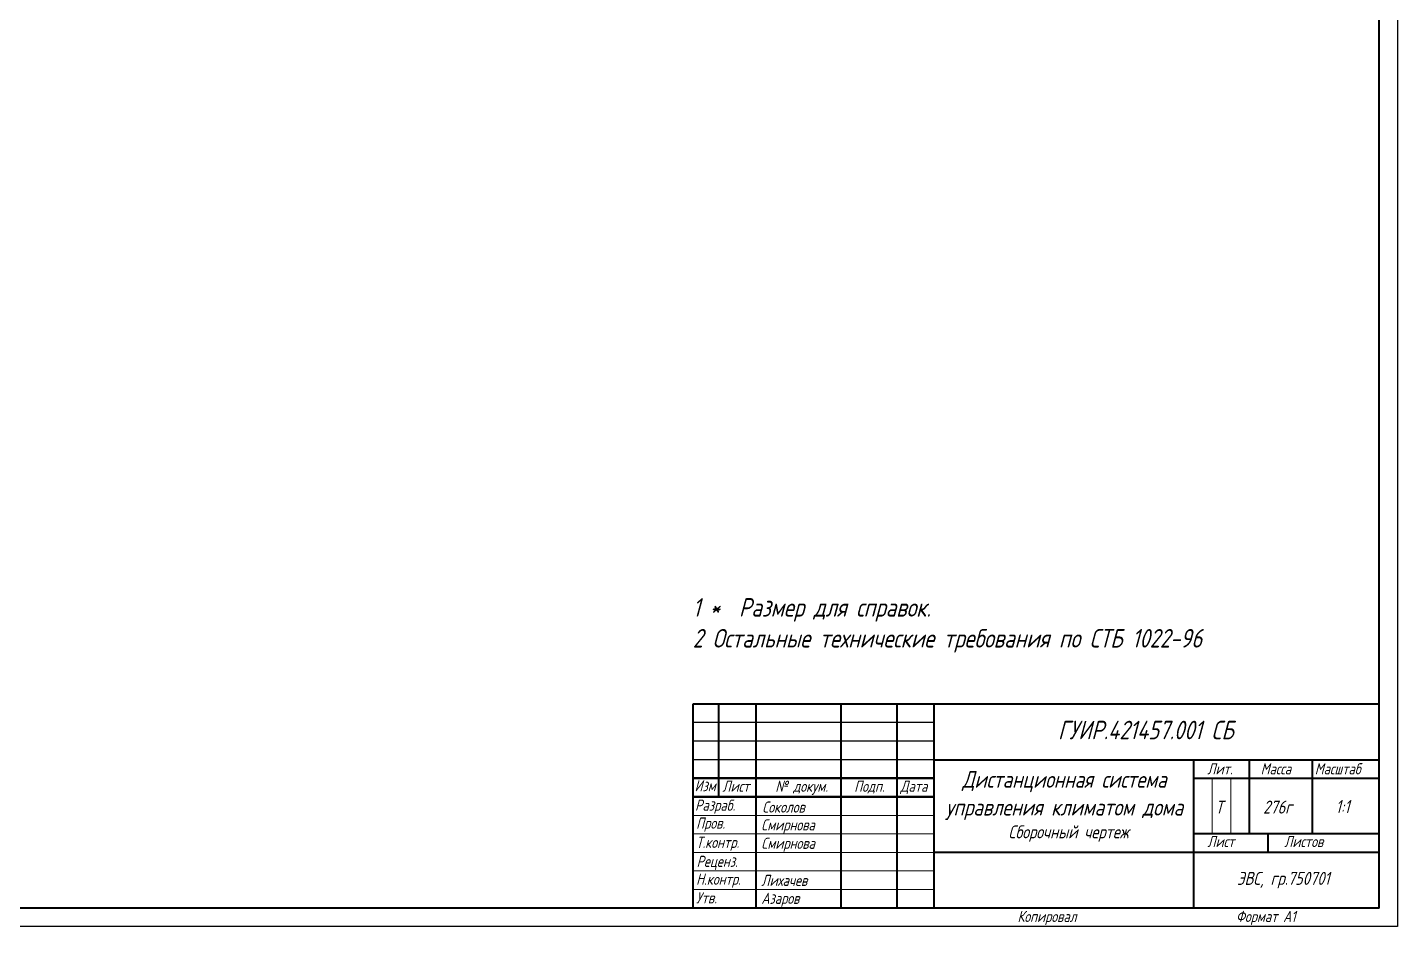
# Model space of a CAD drawing. Extents: x 260 to 1101, y 70 to 664.
# Drawn here: x 731.6 to 1101, y 70 to 312.5 of the extents above; entities that cross this region are included whole.
import ezdxf

# ---------------------------------------------------------------- set-up
doc = ezdxf.new("R2010")
doc.units = 0
doc.header["$MEASUREMENT"] = 0
doc.layers.get('0').update_dxf_attribs({"linetype": 'CONTINUOUS'})
doc.layers.add('KONTUR', color=7, linetype='CONTINUOUS')
for name, color, linetype, lineweight in [('Основная', 7, 'CONTINUOUS', 40), ('текст', 7, 'CONTINUOUS', 30), ('тонкая', 7, 'CONTINUOUS', 20)]:
    doc.layers.add(name, color=color, linetype=linetype, lineweight=lineweight)
doc.styles.add('GOST type A0', font='', dxfattribs={"oblique": 15, "height": 3.5})
doc.styles.get('GOST type A0').set_extended_font_data('GOST type A')

msp = doc.modelspace()

# ---------------------------------------------------------------- linework, layer by layer
for p, q in [((976, 125), (911, 125)), ((976, 120), (911, 120)), ((976, 115), (911, 115)), ((1046, 75), (1046, 75)), ((1046, 75), (1046, 75)), ((1046, 75), (1046, 75))]:
    msp.add_line(p, q)
at = {"lineweight": 50}
for p, q in [((976, 110), (911, 110)), ((976, 105), (911, 105))]:
    msp.add_line(p, q, dxfattribs=at)
at = {"layer": 'KONTUR'}
for p, q in [((1101, 664), (1101, 70)), ((1101, 70), (260, 70))]:
    msp.add_line(p, q, dxfattribs=at)
at = {"layer": 'Основная'}
for p, q in [((1096, 75), (1096, 659)), ((911, 130), (911, 75)), ((1096, 130), (911, 130)), ((918, 105), (918, 130)), ((928, 130), (928, 75)), ((951, 75), (951, 130)), ((966, 130), (966, 75)), ((976, 130), (976, 75)), ((976, 115), (1096, 115)), ((1046, 115), (1046, 75)), ((1061, 115), (1061, 95)), ((1078, 115), (1078, 95)), ((1046, 110), (1096, 110)), ((1096, 95), (1046, 95)), ((1066, 95), (1066, 90)), ((1096, 90), (976, 90)), ((1096, 75), (268, 75))]:
    msp.add_line(p, q, dxfattribs=at)
at = {"layer": 'тонкая'}
for p, q in [((1050.988, 109.791), (1050.988, 95)), ((1056.066, 109.791), (1056.066, 95)), ((911, 100), (976, 100)), ((976, 95), (911, 95)), ((976, 90), (911, 90))]:
    msp.add_line(p, q, dxfattribs=at)
for points in [[(911, 85), (976, 85)], [(911, 80), (976, 80)]]:
    msp.add_lwpolyline(points, dxfattribs=at)

# ---------------------------------------------------------------- texts
at = {"layer": 'текст', "style": 'GOST type A0', "oblique": 15}
for s, p in [('Лит.', (1049.718, 111.065)), ('Масса', (1064.092, 111.065)), ('Масштаб', (1078.685, 111.065)), ('Изм', (911.501, 106.497)), ('Лист', (918.977, 106.347)), ('№ докум. ', (933.261, 106.347)), ('Подп.', (954.513, 106.347)), ('Дата', (966.965, 106.347)), ('Разраб.', (911.618, 101.246)), ('Пров.', (911.919, 96.414)), ('Т.контр.', (911.919, 91.219)), ('Лист', (1049.718, 91.451)), ('Листов', (1070.442, 91.451)), ('Реценз.', (912.042, 86.099)), ('Н.контр.', (911.919, 81.297)), ('Утв.', (911.919, 76.277)), ('Копировал', (998.536, 71.25)), ('Формат А1', (1057.464, 71.25))]:
    msp.add_text(s, height=3, dxfattribs=at).set_placement(p)
at = {"layer": 'тонкая', "style": 'GOST type A0', "oblique": 15}
for s, p in [('Т', (1051.901, 100.47)), ('276г', (1064.757, 100.483)), ('1:1', (1084.297, 100.631))]:
    msp.add_text(s, height=3.5, dxfattribs=at).set_placement(p)
at = {"layer": 'тонкая', "insert": (911, 158.591), "char_height": 5, "width": 157.08158, "attachment_point": 1, "style": 'GOST type A0'}
msp.add_mtext('\\pxqj,t1;1 *  Размер для справок.\\P\\pr1.09015;2 Остальные технические требования по СТБ 1022-96', dxfattribs=at)
at = {"layer": 'тонкая', "attachment_point": 1, "style": 'GOST type A0'}
for s, width, gutter_width, heights, insert, char_height in [('ГУИР.421457.001 СБ', 52.32757, 47.884, [3.685], (1009.456, 125.515), 5), ('\\pxqc;Дистанционная система управления климатом дома', 78.79705, 12.5, [16.729], (971.786, 111.952), 4.5), ('Соколов', 7.56222, 12.5, [0], (929.749, 103.739), 3), ('Смирнова', 7.56222, 12.5, [0], (929.462, 98.941), 3), ('Сборочный чертеж', 63.27934, 12.5, [0], (996.076, 97.3), 3.5), ('Смирнова', 7.56222, 12.5, [0], (929.491, 93.971), 3), ('Лихачев', 7.56222, 12.5, [0], (929.491, 83.971), 3), ('ЭВС, гр.750701', 28.58922, 12.5, [2.556], (1057.711, 84.754), 3.5), ('Азаров', 7.56222, 12.5, [0], (929.491, 79.126), 3)]:
    msp.add_mtext_dynamic_manual_height_columns(s, width=width, gutter_width=gutter_width, heights=heights, dxfattribs=dict(at, insert=insert, char_height=char_height))

doc.saveas('drawing.dxf')
